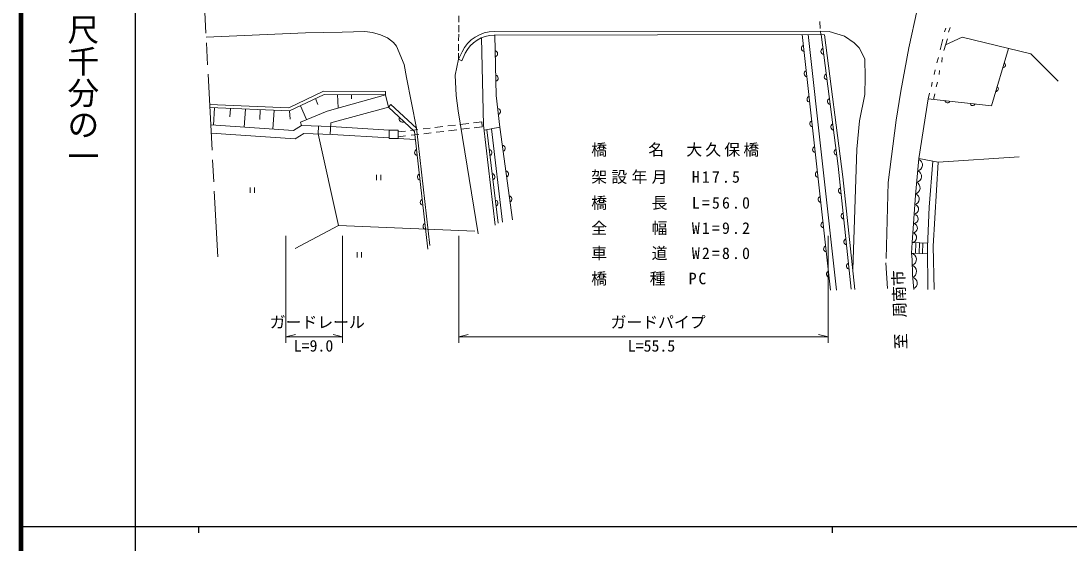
# Model space of a CAD drawing. Units: millimetres, scale not verified. Extents: x 40000 to 680000, y 20000 to 380000.
# Drawn here: x 40000 to 205371, y 202409 to 284848 of the extents above; entities that cross this region are included whole.
import ezdxf
from ezdxf.enums import TextEntityAlignment as Align

# ---------------------------------------------------------------- set-up
doc = ezdxf.new("R2010")
doc.units = ezdxf.units.MM
doc.header["$LTSCALE"] = 1000
doc.linetypes.add('CHAIN', pattern=[18.5, 12, -1.5, 3.5, -1.5])
for name, color, linetype, lineweight in [('M-BGD', 7, 'Continuous', 13), ('M-BMK', 2, 'CHAIN', 13), ('M-STR-HTXT', 7, 'Continuous', 13), ('M-STR-STR1', 1, 'Continuous', 13), ('M-TTL', 2, 'Continuous', 140), ('M-TTL-BAND', 7, 'Continuous', 25)]:
    doc.layers.add(name, color=color, linetype=linetype, lineweight=lineweight)
doc.styles.add('@ＭＳ ゴシック', font='')
doc.styles.add('ＭＳ ゴシック', font='')
doc.styles.get('@ＭＳ ゴシック').set_extended_font_data('@MS Gothic')
doc.styles.get('ＭＳ ゴシック').set_extended_font_data('MS Gothic')

msp = doc.modelspace()

# ---------------------------------------------------------------- linework, layer by layer
at = {"layer": 'M-BGD'}
for p, q in [((185954, 283732), (185700, 283140)), ((186632, 283817), (186378, 283055)), ((163262, 282685), (167739, 242363)), ((164212, 282687), (168689, 242365)), ((166198, 282690), (166789, 282657)), ((166252, 282687), (168955, 261896)), ((185446, 281954), (185023, 280261)), ((185632, 280201), (186186, 282039)), ((184769, 279076), (184515, 278229)), ((185362, 279076), (185277, 278314)), ((184261, 277128), (184092, 276366)), ((184938, 277044), (184854, 276366)), ((183753, 275181), (183668, 274504)), ((184600, 275181), (184430, 274419)), ((89958, 273225), (90062, 271112)), ((92166, 273215), (92167, 272570)), ((97514, 273692), (97512, 273192)), ((97512, 273192), (97991, 271240)), ((183161, 272558), (183351, 273467)), ((183995, 272465), (184193, 273336)), ((84099, 271462), (85057, 269281)), ((86454, 272578), (86846, 271645)), ((97991, 271240), (98382, 271680)), ((102100, 267411), (97991, 271240)), ((102420, 267918), (98382, 271680)), ((70550, 271142), (70400, 268395)), ((73051, 271034), (72966, 269689)), ((75405, 270933), (75213, 268066)), ((77760, 270831), (77677, 269290)), ((79927, 270738), (79755, 267754)), ((82350, 270634), (82451, 269353)), ((86927, 268239), (86890, 267000)), ((102420, 267918), (104528, 249367)), ((103479, 267792), (104590, 267926)), ((105296, 268012), (106566, 268165)), ((107351, 268261), (108578, 268409)), ((109266, 268492), (110669, 268662)), ((109403, 267740), (110759, 267905)), ((111417, 268753), (112696, 268908)), ((111492, 267993), (112788, 268150)), ((112696, 268908), (112788, 268150)), ((115579, 268073), (113097, 267599)), ((115579, 268073), (117534, 253454)), ((70008, 267122), (83262, 266214)), ((83262, 266214), (84619, 267070)), ((84619, 267070), (89113, 266930)), ((86890, 267000), (90129, 252554)), ((89113, 266930), (98077, 266378)), ((99508, 266262), (102245, 266140)), ((99514, 266543), (100664, 266682)), ((99530, 267313), (100664, 267451)), ((101441, 267545), (102645, 267691)), ((101594, 266795), (102798, 266941)), ((102100, 267411), (104213, 248820)), ((103551, 267032), (104711, 267172)), ((105504, 267268), (106724, 267416)), ((107461, 267505), (108762, 267663)), ((115277, 252905), (113519, 267680)), ((114233, 267816), (115992, 253052)), ((168955, 261896), (171005, 242513)), ((96100, 260551), (96100, 259709)), ((96792, 260551), (96792, 259709)), ((76156, 258563), (76156, 257722)), ((76848, 258563), (76848, 257722)), ((180621, 249851), (183079, 249775)), ((181121, 248147), (181186, 249834)), ((181700, 248126), (181757, 249816)), ((182235, 248107), (182309, 249799)), ((93048, 248343), (93048, 247501)), ((93740, 248343), (93740, 247501)), ((180523, 248169), (183063, 248077))]:
    msp.add_line(p, q, dxfattribs=at)
for points in [[(69208, 282295), (84892, 282954), (90685, 283102), (94261, 283165), (95459, 283039), (96742, 282660), (97836, 282197), (98761, 281440), (99245, 280872), (100464, 277970), (100822, 275930), (102420, 267918)], [(166151, 283258), (167507, 283175), (169967, 282449), (171485, 281366), (172270, 280609), (172733, 279684), (173125, 278801), (173225, 275990), (173169, 273214), (172286, 269092), (171865, 264607), (171254, 245572)], [(114798, 252606), (113008, 268381), (112673, 282197)], [(115579, 268073), (114991, 273085), (114783, 282609)], [(166789, 282657), (169702, 260241), (171584, 242450)], [(185888, 281052), (188510, 282265), (199340, 279657), (203673, 275346)], [(183161, 272558), (193131, 271445), (195824, 280504)], [(109036, 278816), (108537, 276275), (108663, 273078), (109000, 270681), (112144, 251247)], [(69768, 271676), (82248, 271138), (87727, 273735), (97514, 273692)], [(69794, 271174), (82350, 270634), (87839, 273234), (97512, 273192)], [(97512, 273192), (88322, 270627), (84105, 268888), (84278, 268322)], [(88777, 266941), (88890, 268768), (97991, 271240)], [(180874, 242463), (180663, 244748), (180621, 247173), (180523, 248169), (180621, 249851), (181137, 257327), (181683, 263132), (183161, 272558)], [(69939, 268427), (83024, 267530), (84278, 268322), (88915, 268177), (98103, 267611)], [(181683, 263132), (184699, 262544), (197486, 263388)], [(183104, 242434), (183055, 249157), (183299, 255424), (183887, 262702)], [(184699, 262544), (183924, 249279), (184114, 242466)], [(83281, 248924), (90129, 252554), (111590, 251661)]]:
    msp.add_lwpolyline(points, dxfattribs=at)
msp.add_lwpolyline([(98103, 267611), (98075, 266293), (99508, 266262), (99536, 267580)], close=True, dxfattribs=at)
for centre, radius, start, end in [((114712, 279676), 501, 286.9263, 75.57574), ((163637, 280530), 501, 112.01058, 260.66002), ((166729, 280070), 501, 113.08064, 261.73008), ((194938, 277867), 400, 267.70384, 59.18351), ((114796, 275805), 501, 286.9263, 75.57574), ((164082, 276529), 501, 112.01058, 260.66002), ((167253, 276039), 501, 113.08064, 261.73008), ((164529, 272497), 501, 112.01058, 260.66002), ((193822, 274113), 400, 267.70384, 59.18351), ((167759, 272144), 501, 113.08064, 261.73008), ((186202, 272318), 400, 187.89091, 339.37059), ((190170, 271875), 400, 187.89091, 339.37059), ((100192, 269374), 501, 152.70183, 301.35127), ((115152, 270550), 501, 292.36264, 81.01208), ((164961, 268612), 501, 112.01058, 260.66002), ((168283, 268115), 501, 113.08064, 261.73008), ((115889, 264727), 501, 293.29287, 81.94231), ((165411, 264559), 501, 112.01058, 260.66002), ((168799, 264144), 501, 113.08064, 261.73008), ((102613, 264096), 501, 112.15817, 260.80761), ((113815, 264049), 501, 292.46181, 81.11125), ((181300, 262093), 949, 282.04603, 67.19088), ((103054, 260214), 501, 112.15817, 260.80761), ((114267, 260248), 501, 292.46181, 81.11125), ((116432, 260674), 501, 293.29287, 81.94231), ((165846, 260640), 501, 112.01058, 260.66002), ((181181, 260303), 918, 279.46718, 69.76973), ((169500, 258030), 501, 111.71425, 260.36369), ((180835, 258490), 1035, 287.93426, 61.30265), ((103507, 256230), 501, 112.15817, 260.80761), ((114763, 256077), 501, 292.46181, 81.11125), ((116959, 256730), 501, 293.29287, 81.94231), ((166287, 256669), 501, 112.01058, 260.66002), ((180905, 256707), 835, 279.12342, 72.67608), ((180858, 255128), 776, 275.47323, 76.64193), ((166732, 252658), 501, 112.01058, 260.66002), ((169922, 254038), 501, 111.71425, 260.36369), ((180812, 253610), 755, 271.22764, 80.88752), ((103939, 252426), 501, 112.15817, 260.80761), ((180520, 250643), 798, 277.27885, 74.83631), ((180725, 252137), 725, 270.32009, 81.79507), ((170350, 249989), 501, 111.71425, 260.36369), ((167152, 248875), 501, 112.01058, 260.66002), ((180295, 247211), 985, 290.32864, 76.576), ((170759, 246123), 501, 111.71425, 260.36369), ((167598, 244859), 501, 112.01058, 260.66002), ((180221, 245288), 1083, 296.43961, 67.41328), ((180535, 243448), 887, 291.40105, 79.11456)]:
    msp.add_arc(centre, radius, start, end, dxfattribs=at)
at = {"layer": 'M-BMK'}
msp.add_line((67569, 313368), (71038, 247609), dxfattribs=at)
msp.add_lwpolyline([(200348, 329706), (193574, 318107), (188918, 308116), (186716, 302613), (185362, 299226), (181382, 286611), (180112, 280600), (178842, 273742), (178080, 269170), (176810, 259348), (176472, 246648), (176726, 242584)], dxfattribs=at)
at = {"layer": 'M-STR-HTXT'}
for p, q in [((81795, 250926), (81795, 234025)), ((90748, 234025), (90748, 250926)), ((109068, 250923), (109068, 234022)), ((167349, 234022), (167349, 250923)), ((81795, 234985), (83295, 235360)), ((81795, 234985), (90748, 234985)), ((90748, 234985), (89248, 235360)), ((109068, 234982), (110568, 235357)), ((109068, 234982), (167349, 234982)), ((167349, 234982), (165849, 235357))]:
    msp.add_line(p, q, dxfattribs=at)
at = {"layer": 'M-STR-STR1'}
for p, q in [((109090, 284654), (109099, 285630)), ((166121, 283631), (166028, 284777)), ((109075, 283069), (109085, 284163)), ((166151, 283258), (114664, 283177)), ((166198, 282690), (166151, 283258)), ((109048, 280140), (109058, 281207)), ((109062, 281692), (109072, 282761)), ((166198, 282690), (114665, 282609)), ((109594, 279980), (109036, 278816)), ((109036, 278816), (109045, 279783)), ((110107, 279734), (109549, 278570)), ((109549, 278570), (109036, 278816))]:
    msp.add_line(p, q, dxfattribs=at)
for radius in [5633, 5064]:
    msp.add_arc((114673, 277545), radius, 90.08999, 154.38452, dxfattribs=at)
at = {"layer": 'M-TTL'}
msp.add_line((40000, 380000), (40000, 20000), dxfattribs=at)
at = {"layer": 'M-TTL-BAND'}
for p, q in [((58000, 370000), (58000, 20000)), ((40000, 205000), (579000, 205000)), ((68000, 205000), (68000, 204000)), ((168000, 205000), (168000, 204000))]:
    msp.add_line(p, q, dxfattribs=at)

# ---------------------------------------------------------------- texts
at = {"layer": 'M-BGD', "style": 'ＭＳ ゴシック'}
msp.add_text('至\u3000周南市', height=1833, rotation=92.058, dxfattribs=at).set_placement((180337, 233057), align=Align.BOTTOM_LEFT)
at = {"layer": 'M-STR-HTXT', "style": 'ＭＳ ゴシック'}
for s, p in [('ガードレール', (79259, 235821)), ('ガードパイプ', (133029, 235817)), ('L=9.0', (83044, 232090)), ('L=55.5', (135749, 232086))]:
    msp.add_text(s, height=1833, dxfattribs=at).set_placement(p, align=Align.BOTTOM_LEFT)
at = {"layer": 'M-STR-HTXT', "char_height": 1833, "attachment_point": 7, "style": 'ＭＳ ゴシック'}
for s, insert in [('\\T1.2;橋\u3000\u3000名\u3000大久保橋', (129982, 263399)), ('\\T1.27;架設年月\u3000H17.5', (129982, 259104)), ('\\T1.27;橋\u3000\u3000長\u3000L=56.0', (129982, 255005)), ('\\T1.27;全\u3000\u3000幅\u3000W1=9.2', (129982, 251025)), ('\\T1.27;車\u3000\u3000道\u3000W2=8.0', (129982, 247045)), ('\\T1.23;橋\u3000\u3000種\u3000PC', (129982, 243065))]:
    msp.add_mtext(s, dxfattribs=dict(at, insert=insert))
at = {"layer": 'M-TTL-BAND', "style": '@ＭＳ ゴシック'}
msp.add_text('縮尺千分の一', height=3666, rotation=270, dxfattribs=at).set_placement((49777, 261030), align=Align.MIDDLE_RIGHT)

doc.saveas('drawing.dxf')
